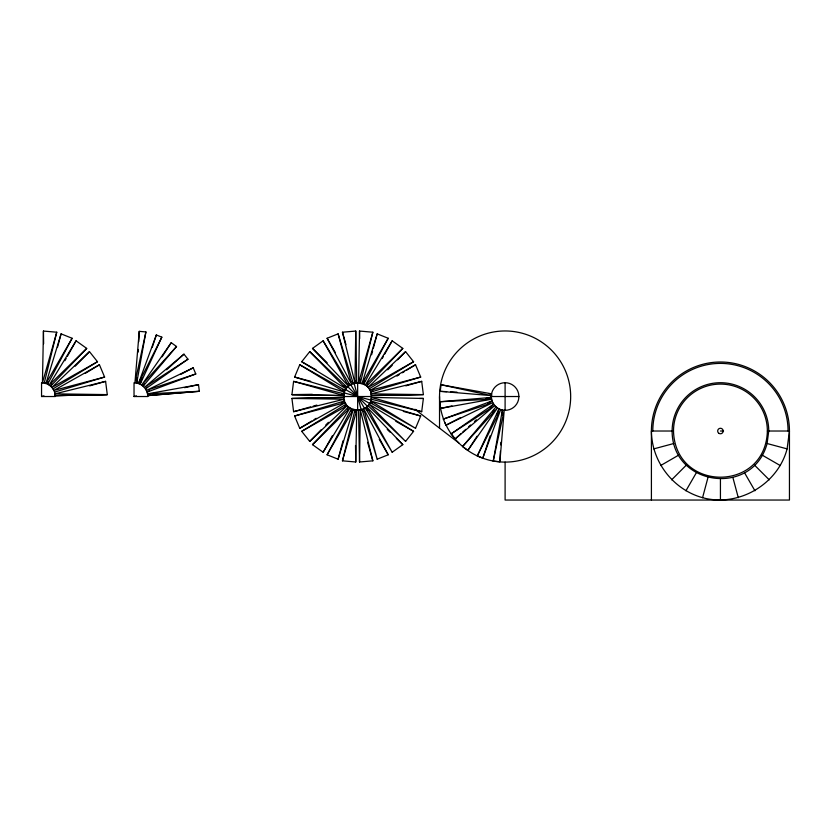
<?xml version="1.0" encoding="UTF-8"?>
<svg xmlns="http://www.w3.org/2000/svg" width="831" height="831" viewBox="0 0 831 831"><rect width="100%" height="100%" fill="white"/><g stroke="black" fill="none" stroke-linecap="round" stroke-linejoin="round"><path stroke-width="1.25" d="M343.972 394.715L343.961 395.629L291.92 394.611L293.603 381.356L344.2 393.842L343.743 395.598L293.603 381.356M371.322 398.329L371.332 397.426L423.374 398.444L421.701 411.698L371.104 399.202L371.55 397.457L421.701 411.698M354.972 383.081L355.761 331.06L342.455 332.213L354.972 383.081L353.248 383.538L351.97 381.325M360.332 409.974L372.849 460.831L359.532 461.994L360.332 409.974L362.056 409.517L363.334 411.719M43.441 331.06L42.443 382.842L56.747 332.213L43.441 331.06L43.628 343.743M355.761 461.994L356.759 410.213L342.455 460.831L355.761 461.994L355.512 445.499M359.532 331.06L358.545 382.842L372.849 332.213L359.532 331.06L359.657 338.674M491.453 397.135L491.526 394.735L491.412 397.426L486.135 398.548M138.434 383.538L156.332 334.955L161.827 337.168L138.434 383.538L136.71 383.081L136.97 377.908M138.237 352.043L138.362 349.456M138.746 341.697L139.244 331.351L145.903 331.933L136.71 383.081M502.163 415.147L502.423 409.974L493.23 461.122L499.888 461.704L500.387 451.358M500.709 444.897L500.833 442.31M139.244 331.351L134.934 382.842L145.903 331.933M499.888 461.704L504.209 410.213L493.23 461.122M441.064 384.743L491.412 395.629L440.233 391.339L441.064 384.743L491.651 393.842L489.075 393.717M343.847 396.522C343.172 378.791 372.122 378.791 371.457 396.522C372.122 414.254 343.172 414.254 343.847 396.522L371.457 396.522M491.298 396.522L491.765 392.949A13.805 13.805 0 0 1 507.492 382.935A13.805 13.805 0 0 1 518.845 397.727A13.805 13.805 0 0 1 505.103 410.327C497.707 410.379 491.246 403.918 491.298 396.522L518.897 396.522M767.366 431.019C765.704 492.575 675.167 492.575 673.505 431.019A46.931 46.931 0 0 1 720.435 384.088A46.931 46.931 0 0 1 767.366 431.019L789.45 431.019L789.45 500.044L505.103 500.044L505.103 462.088M767.096 443.525L768.748 431.019A48.312 48.312 0 0 0 720.435 382.707A48.312 48.312 0 0 0 672.123 431.019C672.03 486.415 752.855 497.052 767.096 443.525L787.102 448.885L789.45 431.019A69.015 69.015 0 0 0 720.435 362.004A69.015 69.015 0 0 0 651.411 431.019L651.411 500.044M56.747 332.213L44.23 383.081L45.954 383.538L72.1 338.269L61.089 333.854L45.954 383.538M362.056 383.538L377.191 333.854L388.202 338.269L362.056 383.538L360.332 383.081L372.849 332.213M342.455 460.831L354.972 409.974L353.248 409.517L327.102 454.786L338.103 459.2L353.248 409.517M48.281 381.772L47.616 384.223L72.1 338.269M57.474 347.368L61.089 333.854M338.103 459.2L343.037 440.773M350.921 411.283L351.575 408.821L327.102 454.786M364.705 380.546L363.718 384.223L388.202 338.269M371.602 354.744L372.589 351.056M373.254 348.594L377.191 333.854M45.092 383.309L41.55 382.727L41.55 396.522L55.355 396.522C55.324 390.425 51.013 384.805 45.123 383.195M137.572 383.309L134.03 382.727L134.03 396.522L147.835 396.522C147.804 390.425 143.493 384.805 137.603 383.195M673.505 431.019L651.411 431.019C651.587 461.537 673.141 489.625 702.569 497.686L707.929 477.69M142.132 378.063L140.107 384.223L161.827 337.168M152.27 347.275L156.332 334.955M497 414.981L499.026 408.821L477.306 455.887L482.801 458.099L490.103 435.922M482.801 458.099L500.698 409.517L477.306 455.887M702.569 497.686C738.188 507.471 777.764 484.629 787.102 448.885M299.762 364.747L344.657 392.118L294.6 377.056L299.762 364.747L345.353 390.456L342.871 389.801M415.531 428.308L420.694 415.999L370.636 400.926L415.531 428.308L369.951 402.599L372.423 403.253M51.844 384.005L50.598 386.218L86.704 348.407L76.078 340.803L49.164 385.117L86.704 348.407M64.891 360.737L66.137 358.525M67.384 356.312L76.078 340.803M347.358 409.049L348.605 406.837L312.498 444.647L323.114 452.251L332.442 435.631M367.936 384.005L366.7 386.218L402.806 348.407L392.18 340.803L365.266 385.117L402.806 348.407M382.239 358.525L383.475 356.312M384.722 354.099L392.18 340.803M685.928 490.789L696.274 472.86M323.114 452.251L350.038 407.928L312.498 444.647M144.49 384.047L143.077 386.218L176.536 346.506L171.217 342.704L141.654 385.117L176.536 346.506M162.076 356.842L171.217 342.704M496.055 406.837L462.597 446.548L467.915 450.35L477.056 436.213M492.534 412.28L493.946 410.099M467.915 450.35L497.478 407.928L462.597 446.548M309.734 351.638L346.247 388.908L301.715 361.724L309.734 351.638L347.337 387.485L344.003 385.594M405.57 441.406L413.578 431.331L369.057 404.146L405.57 441.406L367.956 405.57M75.216 366.191L89.468 351.638L97.487 361.724L52.955 388.908M344.46 405.964L346.247 404.146L301.715 431.331L309.734 441.406L321.306 429.596M325.762 425.046L328.432 422.325M387.755 369.826L392.211 365.276M397.55 359.823L405.57 351.638L413.578 361.724L369.057 388.908M671.635 479.83L686.271 465.183M89.468 351.638L51.854 387.485L97.487 361.724M309.734 441.406L347.337 405.57L301.715 431.331M405.57 351.638L367.956 387.485L413.578 361.724M147.367 387.173L145.435 388.908L187.962 359.21L183.952 354.162L144.345 387.485L187.962 359.21M166.626 369.795L183.952 354.162M489.843 407.616L493.697 404.146L451.171 433.844L455.18 438.893L460.956 433.678M462.877 431.943L465.765 429.336M468.663 426.729L470.585 424.994M474.439 421.514L476.36 419.78M455.18 438.893L494.788 405.57L451.171 433.844M323.114 340.803L348.605 386.218L312.498 348.407L323.114 340.803L350.038 385.117L348.199 383.33M392.18 452.251L402.806 444.647L366.7 406.837L392.18 452.251L365.266 407.928L368.008 410.618M85.198 373.431L99.429 364.747L104.602 377.056L54.534 392.118M341.375 402.931L344.657 400.926L294.6 415.999L299.762 428.308L311.812 420.964M314.004 419.624L316.195 418.294M372.828 390.788L370.636 392.118L420.694 377.056L415.531 364.747L369.951 390.456L420.694 377.056M396.917 376.1L399.109 374.76M402.391 372.755L404.583 371.426M406.775 370.086L415.531 364.747M660.666 465.526L678.595 455.18M99.429 364.747L53.849 390.456L104.602 377.056M299.762 428.308L345.353 402.599L294.6 415.999M149.279 390.934L147.025 392.118L195.794 373.971L193.208 367.821L146.329 390.456L195.794 373.971M180.815 374.345L193.208 367.821M487.6 403.305L492.108 400.926L443.339 419.073L445.925 425.233L460.571 417.526M445.925 425.233L492.804 402.599L443.339 419.073M338.103 333.854L351.575 384.223L327.102 338.269L338.103 333.854L353.248 383.538M377.191 459.2L388.202 454.786L363.718 408.821L377.191 459.2L362.056 409.517M89.696 385.875L105.599 381.356L107.282 394.611L55.241 395.629L107.282 394.611L55.002 393.842L55.459 395.598M293.603 411.698L344.2 399.202L291.92 398.444L343.961 397.426L291.92 398.444L293.603 411.698L310.721 406.826M313.173 406.141L316.84 405.092M405.798 385.875L421.701 381.356L423.374 394.611L371.332 395.629L371.322 394.715M41.55 396.522L43.97 395.878M134.03 396.522L136.461 395.878M653.768 448.885L673.764 443.525M55.002 393.842L105.599 381.356M371.104 393.842L423.374 394.611L371.55 395.598L371.104 393.842L421.701 381.356M150.463 395.057L147.721 395.629L147.71 394.715M184.596 387.672L198.505 384.67L199.347 391.297L147.721 395.629M491.412 397.426L439.786 401.757L440.627 408.385L452.002 405.923M147.482 393.842L199.347 391.297L147.939 395.598L147.482 393.842L198.505 384.67M440.627 408.385L491.651 399.202L491.422 398.329M439.786 401.757L491.651 399.202M55.23 395.629L107.282 394.611M312.321 394.31L291.92 394.611L343.743 395.598M341.645 393.884L344.2 393.842M419.551 398.496L423.374 398.444M720.435 431.019L723.541 431.019M440.233 391.339L446.663 391.65M450.516 391.837L456.946 392.149M294.6 377.056L310.69 381.304M403.367 411.428L420.694 415.999M344.314 392.949L370.979 400.095M301.715 361.724L316.185 369.888M395.774 421.275L413.578 431.331M762.276 455.18L780.205 465.526M345.696 389.625L369.608 403.43M414.918 409.268L458.733 442.892M312.498 348.407L327.144 362.731M387.236 429.43L389.988 432.11M396.397 438.384L402.806 444.647M754.59 465.183L769.236 479.83M347.888 386.768L367.406 406.286M744.586 472.86L754.943 490.789M327.102 338.269L335.392 352.624M350.744 384.576L364.549 408.478M379.268 439.329L388.202 454.786M342.455 332.213L345.945 344.564M356.063 380.369L356.759 382.842L355.761 331.06M367.614 442.31L372.849 460.831M732.932 477.69L738.292 497.686M354.079 383.195L361.225 409.86M358.545 410.213L359.532 461.994M360.27 379.268L360.332 383.081M354.972 409.974L355.014 412.519M720.435 479.331L720.435 500.044M505.103 382.727L505.103 410.327M439.537 396.522L439.537 428.152M357.652 382.727L357.652 410.327M652.802 431.019A67.623 67.623 0 0 1 720.435 363.396A67.623 67.623 0 0 1 788.058 431.019M439.713 401.404A65.566 65.566 0 0 1 526.761 334.644A65.566 65.566 0 0 1 553.166 441.126A65.566 65.566 0 0 1 445 422.75M443.619 419.323A65.566 65.566 0 0 1 439.942 403.856M719.054 433.418A2.763 2.763 0 0 0 723.188 431.019A2.763 2.763 0 0 0 719.054 428.63A2.763 2.763 0 0 0 719.054 433.418"/></g></svg>
